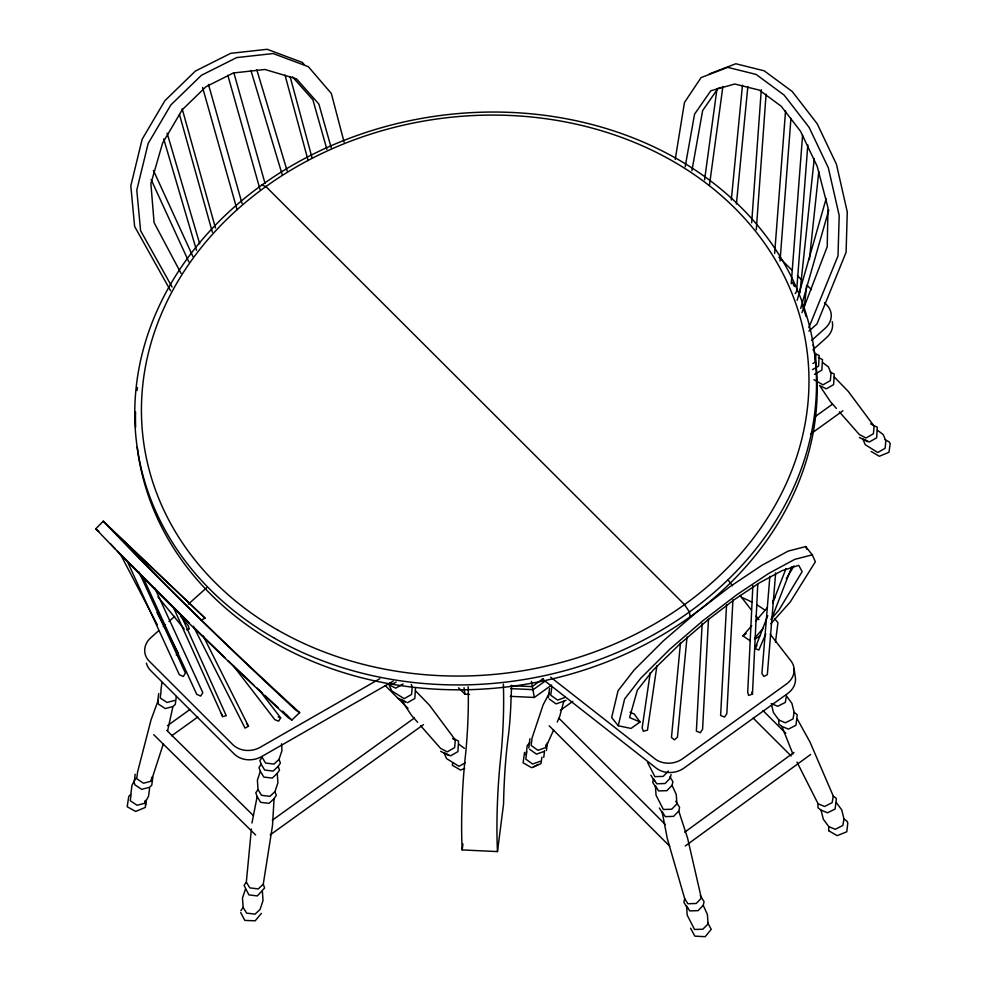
<?xml version="1.0" encoding="UTF-8"?>
<svg xmlns="http://www.w3.org/2000/svg" width="986" height="986" viewBox="0 0 986 986"><rect width="100%" height="100%" fill="white"/><g stroke="black" fill="none" stroke-linecap="round" stroke-linejoin="round"><path stroke-width="1.48" d="M771.545 704.879L773.468 712.644L778.94 720.076L778.804 724.057L781.898 726.411L788.393 729.11L795.985 725.265L797.23 714.739L794.137 712.385L791.894 703.326L786.421 695.894L785.312 702.439L777.707 706.284L771.225 703.585M796.996 762.092L818.084 803.787L817.949 807.768L821.055 810.122L827.537 812.821L835.142 808.976L836.387 798.45L833.281 796.096L809.987 742.014L797.095 718.732M828.634 830.594L828.77 826.613L823.298 819.181L821.055 810.122M752.86 585.635L747.708 692.418L748.62 695.413L752.466 694.119L757.79 583.811M702.168 623.349L696.362 731.131L700.282 732.746L702.574 729.32L708.49 619.257M726.571 604.8L720.618 715.479L724.537 717.093L726.83 713.667L732.955 599.747M281.528 743.814L281.996 750.482L279.038 759.38L280.406 763.102L278.151 766.393L279.519 770.115L277.263 773.406L277.916 782.748L274.958 791.635L276.326 795.369L274.071 798.648L272.506 825.528L263.262 884.208L264.618 887.942L257.358 895.929L248.891 894.881L244.084 885.403L246.327 882.125L251.393 829.053M751.677 222.824L761.303 89.652M756.287 229.763L766.085 94.126M774.651 253.439L785.559 110.802M780.037 261.019L790.945 118.431M791.216 283.783L802.579 135.255M807.817 144.806L796.602 291.351L795.184 293.594M769.869 576.329L761.907 673.635L763.953 676.458L767.33 674.67L775.662 572.841M415.476 687.932L414.835 698.482L407.464 702.698M415.537 690.841L429.502 705.261L455.335 739.993L454.632 747.622L447.262 751.837L440.594 748.411L420.615 725.684M453.141 738.329L458.539 741.102L457.898 751.652L450.528 755.868L445.191 753.119M816.026 354.455L815.323 362.084L812.871 363.489M818.454 357.511L822.497 359.594L821.856 370.144L814.485 374.36M830.187 372.018L834.242 374.101L833.601 384.651L826.231 388.854L820.894 386.105M870.552 423.807L877.293 427.271L876.653 437.821L869.282 442.024L863.946 439.288M680.513 642.687L671.454 737.491L674.449 739.845L677.444 737.183L687.02 637.067M731.304 200.022L742.47 85.227M736.406 204.077L747.844 86.595M149.601 788.295L148.553 796.232L144.782 803.233L137.091 805.266L130.275 800.743L131.126 794.198L128.784 796.294L127.194 806.721L135.649 811.441L145.312 807.435L146.125 800.139M452.648 762.671L452.389 765.284L460.573 770.103L464.714 768.39M799.868 293.089L814.251 158.499M804.366 306.634L806.634 285.361M809.395 259.528L818.811 171.404M526.093 754.795L527.239 745.552L529.778 742.618M526.758 751.529L525.809 759.158L532.613 764.039L540.365 761.278M528.767 747.943L529.913 738.699M548.376 697.706L549.535 688.462M551.716 687.599L550.767 695.216L557.571 700.097L565.323 697.336M543.754 757.371L544.58 750.765M549.522 692.739L543.138 704.83L532.107 737.836L531.158 745.453L537.962 750.334L545.714 747.573L546.096 744.529M546.429 750.519L547.415 742.594M511.685 685.319A103.16 12.904 -87.3 0 0 510.933 702.069A54.464 6.816 -87.3 0 1 508.16 737.392A83.933 10.501 -87.3 0 0 503.575 803.91L497.486 851.584L462.175 849.932L462.939 843.967M775.464 642.132L777.942 622.77A88.493 47.575 7.3 0 0 774.306 618.468M130.953 793.225L131.988 785.275L135.76 778.287M135.205 774.256L134.158 782.206L134.897 784.831L141.725 789.355L149.416 787.321L151.758 785.226L152.805 777.276M158.721 693.491L157.674 701.428L158.426 704.066L165.241 708.577L172.932 706.543L175.274 704.448L176.321 696.498M144.782 803.233L145.127 800.607M160.878 690.422L161.926 682.472M161.063 691.396L160.2 697.94L167.028 702.463L174.719 700.43M158.253 700.294L151.055 719.805L137.547 772.161L136.684 778.718L143.512 783.229L151.203 781.195L151.721 777.264M704.583 179.871L716.995 88.765L721.16 87.421M709.415 185.454L722.898 86.448M650.279 672.588L642.157 727.841L643.34 731.267L647.457 730.17L656.923 665.747M541.955 757.137L540.944 763.682L531.639 767.687L523.11 762.831L524.564 752.404M675.237 159.412L684.457 102.519L701.083 77.598L727.717 67.356L756.102 74.418L784.166 95.112L809.087 127.342L828.351 167.854L839.197 215.527L838.014 255.867L808.84 327.623M794.137 712.385L793.015 718.93L785.423 722.775L778.94 720.076M833.281 796.096L832.172 802.641L824.579 806.474L818.084 803.787M836.251 802.444L841.724 809.863L843.967 818.922L842.845 825.467L835.253 829.312L828.77 826.613M685.171 166.77L694.563 114.179L710.795 90.761L734.767 84.007L759.356 90.133L781.146 106.192L800.496 131.212L817.184 166.314L827.993 207.799L827.229 246.673L801.951 312.636M691.913 170.689L702.648 110.58L717.167 89.627M251.972 822.99L257.149 796.565L255.781 792.843L258.036 789.552L257.383 780.209L260.341 771.323L258.973 767.589L261.228 764.31L259.86 760.576L262.116 757.297L265.554 763.041L274.022 764.076L279.038 759.38M167.62 730.762L172.932 706.543M671.059 774.565L670.221 778.188L665.057 783.525L656.713 783.784L653.545 778.693L652.707 782.317L656.54 788.492M672.07 785.324L676.26 794.556L676.889 803.898L671.725 809.235L663.393 809.494L656.035 795.172L655.407 785.842L658.574 790.92L666.906 790.673L672.07 785.324L672.92 781.701L669.851 776.771M678.75 811.034L687.575 838.112L701.366 898.16L696.202 903.496L687.871 903.755L684.703 898.665L667.349 838.741L662.074 811.552L665.242 816.63L673.586 816.371L678.75 811.034L679.6 807.411L675.755 801.248M684.703 898.665L683.853 902.301L687.698 908.463M687.353 907.083L689.719 910.904L698.063 910.645L703.228 905.296L704.078 901.672L700.233 895.51M630.042 712.249L634.245 714.037L640.013 721.974L631.028 728.444L618.234 725.758L624.631 698.975L640.715 678.269L669.753 649.281L702.661 620.921L736.727 594.804L768.488 573.569L794.741 559.358L812.267 554.859L815.373 561.761L790.217 602.039L770.769 623.805M566.038 700.282L563.844 701.145L559.641 716.649L557.226 722.023M797.144 300.311L826.12 198.741M800.694 308.445L828.819 209.895M151.203 781.195L163.393 743.727M245.44 889.138L242.482 898.036L243.135 907.366L246.586 913.11L255.054 914.158L260.07 909.462L263.015 900.563L262.375 891.221M765.765 633.924L758.838 650.045L755.042 648.492L767.761 615.671M772.728 602.828L786.002 568.577M771.298 619.627L791.783 566.753M545.714 747.573L553.59 730.096M755.042 648.492L756.989 645.238M773.123 600.573L775.452 596.727M786.286 578.745L794.038 565.902M259.392 690.237L280.665 717.882L278.607 721.148L274.823 719.681L233.078 665.439M240.892 910.657L243.135 907.366M261.401 913.393L255.177 920.813L244.836 920.419L240.72 912.58M750.309 640.9L742.889 635.884L751.726 625.679M755.658 621.143L767.441 607.524M754.475 638.349L763.275 628.193M771.089 619.159L778.915 610.124L802.148 571.609L798.734 565.36L781.935 570.697L759.183 583.009L734.521 599.5L708.071 619.775L679.564 644.339L653.163 670.086L637.35 690.163L629.598 717.549L640.013 721.974M668.36 771.04L663.196 776.389L654.864 776.635L647.506 762.326M205.076 618.185L115.066 532.859C174.362 594.965 236.209 654.815 299.633 712.607L291.856 720.051L288.356 717.808C222.479 656.59 157.748 593.954 95.79 528.792L103.283 521.175L205.076 618.185L201.23 620.046M278.151 766.393L273.134 771.089L264.679 770.054L261.228 764.31M277.263 773.406L272.247 778.102L263.792 777.067L260.341 771.323M274.958 791.635L269.942 796.343L261.487 795.295L258.036 789.552M274.071 798.648L269.055 803.356L260.6 802.308L257.149 796.565M263.262 884.208L258.246 888.916L249.778 887.868L246.327 882.125M158.684 630.695L150.698 637.843A20.989 17.501 -8.3 0 0 149.305 661.236L232.807 744.627A20.989 17.501 -8.3 0 0 260.255 747.265L379.844 678.688M163.257 626.603L165.537 624.557M168.963 621.5L174.67 616.386M188.363 604.122L206.629 587.767M811.552 340.49L825.245 328.227A20.989 17.501 -8.3 0 0 826.638 304.834L824.469 302.665M812.908 349.833L826.613 337.569A20.989 17.501 -8.3 0 0 832.246 321.633M176.235 654.864L178.207 653.102L157.02 612.577M808.89 331.148L816.926 324.037L846.099 252.28L847.27 211.928L836.436 164.255L817.172 123.743L792.251 91.513L764.187 70.819L735.803 63.757L709.168 73.999M684.715 832.184L793.976 752.454M685.27 845.976L810.665 754.475M167.497 725.647L189.928 709.501M171.626 735.827L197.804 716.995M814.991 416.745L832.443 404.198M272.272 820.241L414.354 718.03M810.529 434.074L842.931 410.768M270.176 834.908L423.475 724.624M543.298 678.602L532.132 686.626L510.982 685.64M545.578 680.784L533.216 689.67L510.588 688.61M510.218 696.326L534.35 697.459L551.655 685.011M560.356 710.339L572.841 701.354M742.889 635.884L746.192 633.505M754.919 639.31L760.539 635.267M393.167 681.178L261.623 756.595A20.989 17.501 -8.3 0 1 234.163 753.957L150.661 670.579A20.989 17.501 -8.3 0 1 146.421 663.11M812.452 369.627L818.59 366.114L819.23 355.564L815.188 353.493M396.138 682.053L392.453 684.161L389.79 682.793M403.089 683.976L395.719 688.191L389.051 684.765L391.725 690.89L404.198 698.667L411.569 694.452L412.271 686.811L411.211 684.358M465.145 762.831L459.008 766.344L446.522 758.567L443.86 752.441M533.882 766.775L538.245 764.409M203.215 635.982L248.509 726.251L245.046 728.124L193.355 626.233M563.844 701.145L556.079 703.905L549.276 699.025M544.235 751.381L536.47 754.142L529.667 749.261M186.539 629.746L189.3 628.957L188.215 625.555L180.463 616.065M812.267 554.859L805.698 546.589L788.184 551.088L761.919 565.298L730.158 586.534L696.091 612.651L663.184 641.011L634.146 669.999L618.062 690.705L611.665 717.488L618.234 725.758M173.499 607.536L222.651 716.625L226.25 715.7L181.56 616.299M458.552 687.809L464.961 694.206L469.484 694.415M261.882 185.023L265.912 186.551L684.518 604.591L689.399 611.961L690.101 616.829M278.138 716.896L280.665 717.882M884.997 439.694L889.039 441.777L890.21 443.552L888.99 452.266L879.327 456.271L871.143 451.452M859.422 437.476L867.507 441.642M406.133 702.007L400.797 699.259L411.618 715.466L417.62 722.282M397.592 698.15L405.677 702.303M452.673 738.613L455.335 739.993M440.656 751.32L448.741 755.473M828.708 830.791L837.237 835.647L846.789 831.777L847.8 823.051L847.06 821.276L843.967 818.922M299.633 712.607L295.862 710.191C229.984 648.973 165.241 586.337 103.283 521.175M822.558 362.503L828.363 366.841L831.038 372.979L830.335 380.621L822.965 384.823L813.968 379.659M877.355 430.179L883.173 434.518L885.835 440.656L885.132 448.297L877.762 452.5L865.289 444.735L862.614 438.597M458.601 744.023L464.406 748.362M282.44 711.14L284.621 712.816M550.656 677.172L654.84 758.776A20.989 17.501 -8.3 0 0 682.645 758.727L786.36 684.111A20.989 17.501 -8.3 0 0 790.932 660.866L770.202 634.208M542.325 678.91L656.208 768.106A20.989 17.501 -8.3 0 0 684.001 768.069L787.728 693.454A20.989 17.501 -8.3 0 0 795.455 678.072L794.1 668.742M95.79 528.792L98.834 531.466M254.363 685.664L228.025 660.632M256.619 687.747L262.264 692.973M265.641 696.104L278.04 707.578M224.771 657.502L193.552 627.071M189.287 622.893L117.445 551.174M166.782 730.392L253.353 815.558M153.705 734.681L255.608 834.945M778.928 257.186L791.943 270.176M797.366 275.599L801.704 279.925M807.127 285.348L811.453 289.674M762.967 710.549L785.78 733.325M753.168 718.079L791.191 756.04M558.976 718.301L665.427 824.604M549.177 725.832L669.753 846.235M385.316 685.64L408.007 708.305M285.657 713.852L291.856 720.051M115.35 549.017L110.42 543.668M834.304 377.009L848.268 391.417L874.101 426.149L873.399 433.791L866.016 438.006L859.348 434.567L839.369 411.852M292.522 76.883L312.895 99.82L326.896 149.367M836.375 408.438L830.385 401.622L819.563 385.427M304.354 64.768L302.357 62.438L267.169 49.3L230.712 53.33L195.425 71.041L164.884 100.683L142.169 139.223L130.805 185.849L134.626 226.435L170.603 290.796M171.737 605.392L174.645 608.954M140.431 575.393L145.299 581.346M157.933 596.813L184.185 628.957M727.804 579.669L732.512 585.733M740.055 595.433L751.357 609.977M756.065 616.028L758.9 619.664M246.562 723.502L248.509 726.251M650.846 775.181L654.692 781.343M659.375 808.027L663.221 814.202M172.082 287.012L140.604 230.699L136.783 190.113L148.159 143.475L170.861 104.935L201.403 75.306L236.689 57.582L273.147 53.552L308.335 66.691L331.345 93.473L344.114 142.194M707.665 922.748L711.226 929.342L705.175 936.7L694.847 936.133L690.582 928.208M181.079 273.43L154.087 222.626L150.883 183.581L162.579 143.143L182.25 109.742L205.963 86.743L233.362 72.976L264.938 69.488L296.466 78.843L318.872 104.072L331.234 147.801M120.206 553.824L157.267 624.73M792.917 754.019L781.898 726.411M154.728 587.902L202.82 692.69L200.688 696.079L196.732 694.317L142.736 576.687M139.001 571.954L185.43 673.105L183.297 676.482L179.341 674.732L127.219 561.17M153.446 170.43L192.899 256.496M151.141 179.612L188.918 262.017M703.228 905.296L707.406 914.527L708.047 923.87L702.882 929.206L694.551 929.465L687.193 915.156L686.552 905.814M805.698 546.589L806.942 549.35M221.308 713.457L222.651 716.625M751.862 692.123L752.466 694.119M256.804 69.76L287.271 171.231M250.925 70.437L282.193 174.608M167.127 133.159L199.702 243.764M163.701 138.903L196.522 250.345M233.941 73.1L265.049 183.445M227.828 75.281L259.996 189.349M208.465 84.426L242.051 203.535M202.611 87.52L237.071 209.71M182.163 108.78L215.478 228.012M179.477 114.475L212.372 232.215M290.069 76.464L312.131 158.093M285.028 75.096L308.15 160.656M534.35 697.459L531.38 681.437M464.012 687.723L464.961 694.206M145.521 801.125L145.595 805.377M813.179 344.669A341.957 285.151 -8.3 0 1 519.745 685.196A341.957 285.151 -8.3 0 1 137.214 447.077M135.637 427.246A341.957 285.151 -8.3 0 1 135.563 411.889M137.079 390.505A341.957 285.151 -8.3 0 1 137.448 387.486M792.374 282.292A341.957 285.151 -8.3 0 1 794.371 286.458M802.678 306.399A341.957 285.151 -8.3 0 1 806.154 316.592M741.497 597.368A88.493 47.575 7.3 0 1 752.281 602.335M757.236 605.096A88.493 47.575 7.3 0 1 765.087 610.322M462.175 849.932A88.493 11.068 -87.3 0 1 465.293 756.989A73.851 9.244 -87.3 0 0 468.177 686.774M497.486 851.584A88.493 11.068 -87.3 0 1 500.592 758.653A73.851 9.244 -87.3 0 0 503.476 688.425A77.364 9.675 -87.3 0 1 503.378 684.111M274.49 638.25A341.957 285.151 -8.3 0 0 814.535 414.366A341.957 285.151 -8.3 0 0 337.89 142.859A341.957 285.151 -8.3 0 0 274.49 638.25M278.249 630.337A334.833 279.211 -8.3 0 0 807.053 411.113A334.833 279.211 -8.3 0 0 340.33 145.262A334.833 279.211 -8.3 0 0 278.249 630.337"/></g></svg>
